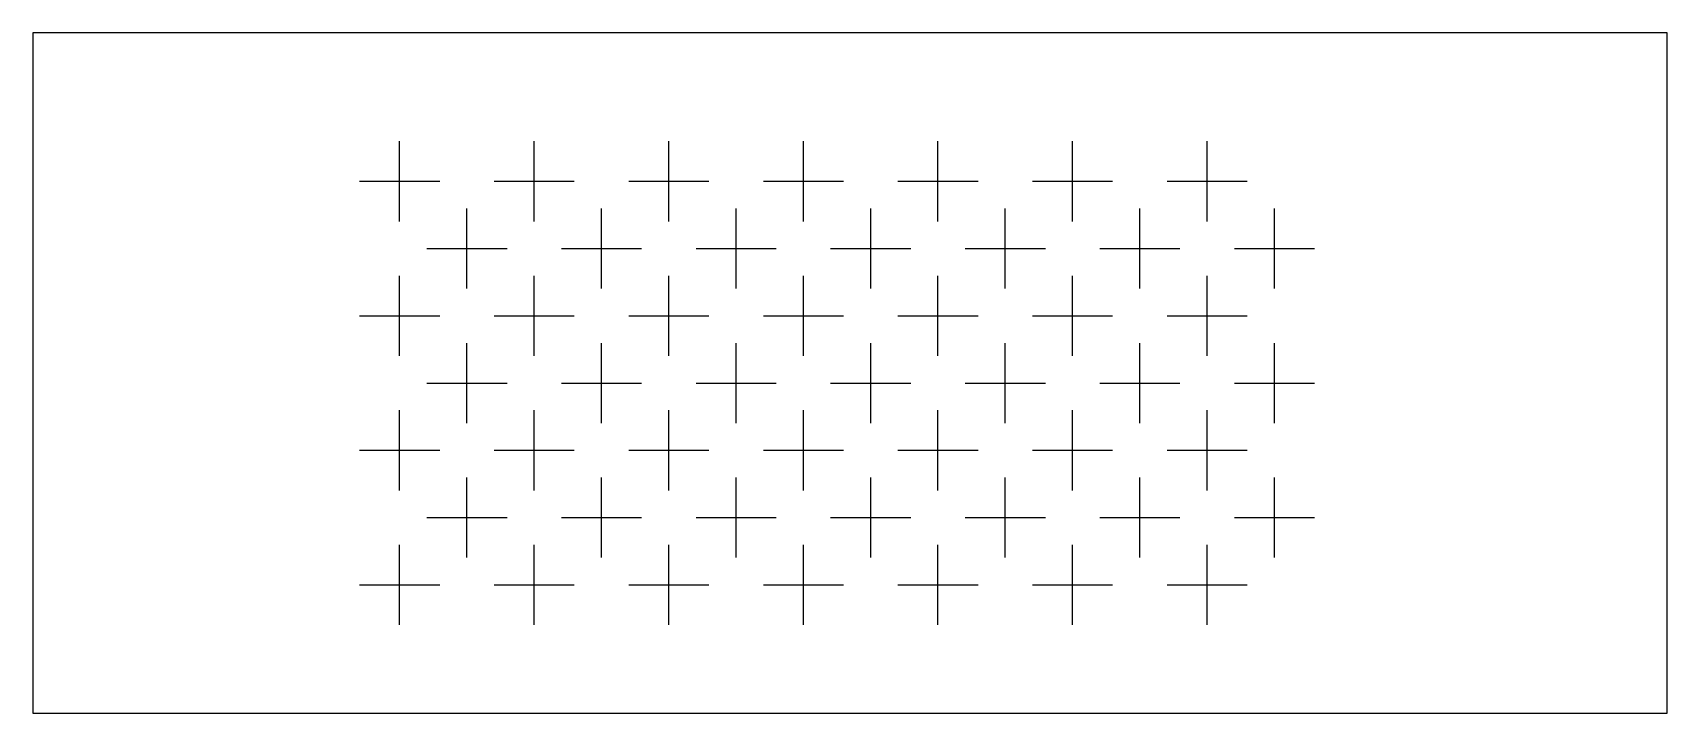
# Model space of a CAD drawing. Header units: millimetres. Extents: x 0 to 120, y 0 to 50.
import ezdxf

# ---------------------------------------------------------------- set-up
doc = ezdxf.new("R2010")
doc.units = ezdxf.units.MM
doc.layers.add('CUT', color=1, linetype='Continuous')

msp = doc.modelspace()

# ---------------------------------------------------------------- linework, layer by layer
at = {"layer": 'CUT'}
msp.add_lwpolyline([(120, 0), (120, 50), (0, 50), (0, 0), (120, 0)], close=True, dxfattribs=at)
for points in [[(26.94, 36.14), (26.94, 42.02)], [(36.82, 36.14), (36.82, 42.02)], [(46.7, 36.14), (46.7, 42.02)], [(56.58, 36.14), (56.58, 42.02)], [(66.46, 36.14), (66.46, 42.02)], [(76.34, 36.14), (76.34, 42.02)], [(86.22, 36.14), (86.22, 42.02)], [(24, 39.08), (29.88, 39.08)], [(33.88, 39.08), (39.76, 39.08)], [(43.76, 39.08), (49.64, 39.08)], [(53.64, 39.08), (59.52, 39.08)], [(63.52, 39.08), (69.4, 39.08)], [(73.4, 39.08), (79.28, 39.08)], [(83.28, 39.08), (89.16, 39.08)], [(31.88, 31.2), (31.88, 37.08)], [(41.76, 31.2), (41.76, 37.08)], [(51.64, 31.2), (51.64, 37.08)], [(61.52, 31.2), (61.52, 37.08)], [(71.4, 31.2), (71.4, 37.08)], [(81.28, 31.2), (81.28, 37.08)], [(91.16, 31.2), (91.16, 37.08)], [(28.94, 34.14), (34.82, 34.14)], [(38.82, 34.14), (44.7, 34.14)], [(48.7, 34.14), (54.58, 34.14)], [(58.58, 34.14), (64.46, 34.14)], [(68.46, 34.14), (74.34, 34.14)], [(78.34, 34.14), (84.22, 34.14)], [(88.22, 34.14), (94.1, 34.14)], [(26.94, 26.26), (26.94, 32.14)], [(36.82, 26.26), (36.82, 32.14)], [(46.7, 26.26), (46.7, 32.14)], [(56.58, 26.26), (56.58, 32.14)], [(66.46, 26.26), (66.46, 32.14)], [(76.34, 26.26), (76.34, 32.14)], [(86.22, 26.26), (86.22, 32.14)], [(24, 29.2), (29.88, 29.2)], [(33.88, 29.2), (39.76, 29.2)], [(43.76, 29.2), (49.64, 29.2)], [(53.64, 29.2), (59.52, 29.2)], [(63.52, 29.2), (69.4, 29.2)], [(73.4, 29.2), (79.28, 29.2)], [(83.28, 29.2), (89.16, 29.2)], [(31.88, 21.32), (31.88, 27.2)], [(41.76, 21.32), (41.76, 27.2)], [(51.64, 21.32), (51.64, 27.2)], [(61.52, 21.32), (61.52, 27.2)], [(71.4, 21.32), (71.4, 27.2)], [(81.28, 21.32), (81.28, 27.2)], [(91.16, 21.32), (91.16, 27.2)], [(28.94, 24.26), (34.82, 24.26)], [(38.82, 24.26), (44.7, 24.26)], [(48.7, 24.26), (54.58, 24.26)], [(58.58, 24.26), (64.46, 24.26)], [(68.46, 24.26), (74.34, 24.26)], [(78.34, 24.26), (84.22, 24.26)], [(88.22, 24.26), (94.1, 24.26)], [(26.94, 16.38), (26.94, 22.26)], [(36.82, 16.38), (36.82, 22.26)], [(46.7, 16.38), (46.7, 22.26)], [(56.58, 16.38), (56.58, 22.26)], [(66.46, 16.38), (66.46, 22.26)], [(76.34, 16.38), (76.34, 22.26)], [(86.22, 16.38), (86.22, 22.26)], [(24, 19.32), (29.88, 19.32)], [(33.88, 19.32), (39.76, 19.32)], [(43.76, 19.32), (49.64, 19.32)], [(53.64, 19.32), (59.52, 19.32)], [(63.52, 19.32), (69.4, 19.32)], [(73.4, 19.32), (79.28, 19.32)], [(83.28, 19.32), (89.16, 19.32)], [(31.88, 11.44), (31.88, 17.32)], [(41.76, 11.44), (41.76, 17.32)], [(51.64, 11.44), (51.64, 17.32)], [(61.52, 11.44), (61.52, 17.32)], [(71.4, 11.44), (71.4, 17.32)], [(81.28, 11.44), (81.28, 17.32)], [(91.16, 11.44), (91.16, 17.32)], [(28.94, 14.38), (34.82, 14.38)], [(38.82, 14.38), (44.7, 14.38)], [(48.7, 14.38), (54.58, 14.38)], [(58.58, 14.38), (64.46, 14.38)], [(68.46, 14.38), (74.34, 14.38)], [(78.34, 14.38), (84.22, 14.38)], [(88.22, 14.38), (94.1, 14.38)], [(26.94, 6.5), (26.94, 12.38)], [(36.82, 6.5), (36.82, 12.38)], [(46.7, 6.5), (46.7, 12.38)], [(56.58, 6.5), (56.58, 12.38)], [(66.46, 6.5), (66.46, 12.38)], [(76.34, 6.5), (76.34, 12.38)], [(86.22, 6.5), (86.22, 12.38)], [(24, 9.44), (29.88, 9.44)], [(33.88, 9.44), (39.76, 9.44)], [(43.76, 9.44), (49.64, 9.44)], [(53.64, 9.44), (59.52, 9.44)], [(63.52, 9.44), (69.4, 9.44)], [(73.4, 9.44), (79.28, 9.44)], [(83.28, 9.44), (89.16, 9.44)]]:
    msp.add_lwpolyline(points, dxfattribs=at)

doc.saveas('drawing.dxf')
